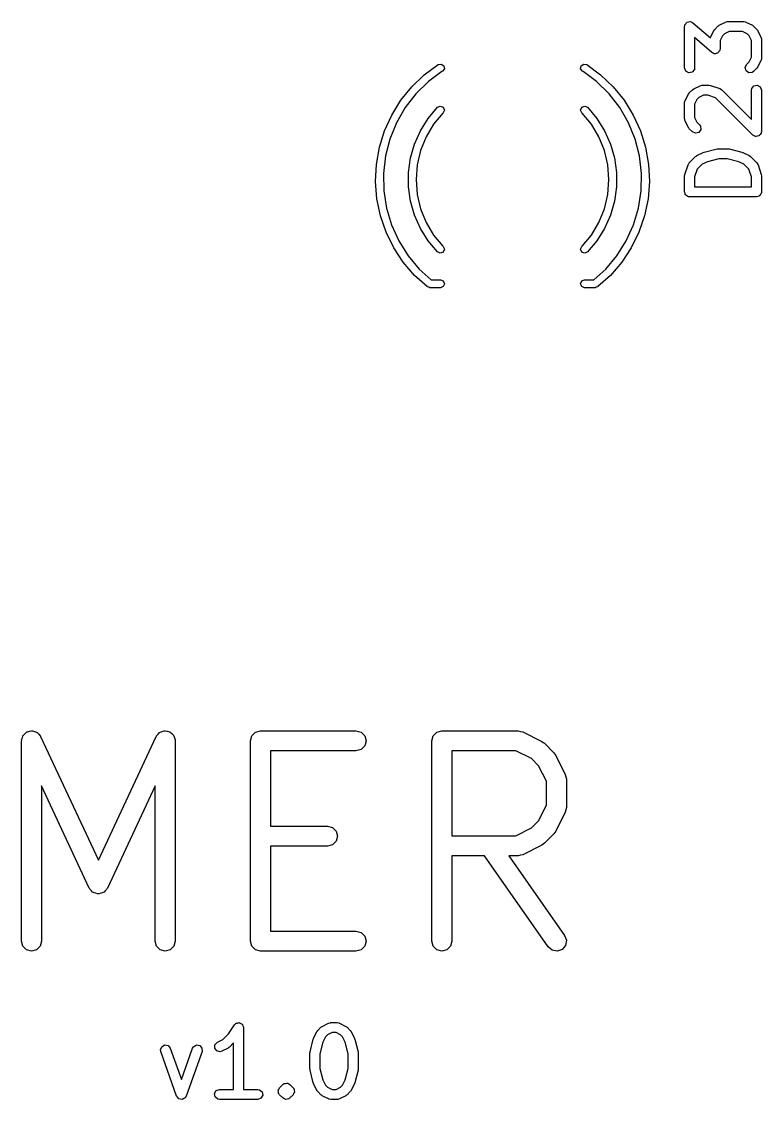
# Model space of a CAD drawing. Extents: x 51 to 223, y -135 to -33.
# Drawn here: x 125.45 to 136.53, y -81.43 to -65.29 of the extents above; entities that cross this region are included whole.
import ezdxf

# ---------------------------------------------------------------- set-up
doc = ezdxf.new("R2010")
doc.units = 0
doc.layers.add('BLACK', color=7, linetype='CONTINUOUS')

msp = doc.modelspace()

# ---------------------------------------------------------------- linework, layer by layer
at = {"layer": 'BLACK', "linetype": 'CONTINUOUS'}
for p, q in [((135.377, -65.3631), (135.379, -65.352)), ((135.377, -65.9821), (135.377, -65.3631)), ((135.379, -65.3485), (135.38, -65.3459)), ((135.379, -65.352), (135.379, -65.3485)), ((135.38, -65.3459), (135.382, -65.3374)), ((135.382, -65.3374), (135.395, -65.322)), ((135.395, -65.322), (135.405, -65.3047)), ((135.405, -65.3047), (135.411, -65.3027)), ((135.411, -65.3027), (135.415, -65.2981)), ((135.415, -65.2981), (135.435, -65.2946)), ((135.435, -65.2946), (135.454, -65.2881)), ((135.454, -65.2881), (135.46, -65.2903)), ((135.46, -65.2903), (135.465, -65.2892)), ((135.465, -65.2892), (135.483, -65.2993)), ((135.483, -65.2993), (135.502, -65.3067)), ((135.502, -65.3067), (135.762, -65.5341)), ((135.828, -65.4053), (135.876, -65.3577)), ((135.876, -65.3577), (135.894, -65.3448)), ((135.894, -65.3448), (135.895, -65.3436)), ((135.895, -65.3436), (135.99, -65.296)), ((135.99, -65.296), (136.015, -65.2886)), ((136.015, -65.2886), (136.02, -65.2896)), ((136.02, -65.2896), (136.024, -65.2881)), ((136.024, -65.2881), (136.262, -65.2881)), ((136.262, -65.2881), (136.288, -65.2926)), ((136.288, -65.2926), (136.291, -65.2955)), ((136.291, -65.2955), (136.295, -65.296)), ((136.295, -65.296), (136.391, -65.3436)), ((136.391, -65.3436), (136.409, -65.357)), ((136.409, -65.357), (136.41, -65.3577)), ((136.41, -65.3577), (136.458, -65.4053)), ((135.763, -65.5279), (135.766, -65.5245)), ((135.766, -65.52), (135.814, -65.4248)), ((135.766, -65.5245), (135.766, -65.52)), ((135.814, -65.4248), (135.827, -65.4068)), ((135.827, -65.4068), (135.828, -65.4053)), ((135.943, -65.5028), (135.908, -65.5713)), ((135.973, -65.4724), (135.943, -65.5028)), ((136.042, -65.4381), (135.973, -65.4724)), ((136.244, -65.4381), (136.042, -65.4381)), ((136.313, -65.4724), (136.244, -65.4381)), ((136.343, -65.5028), (136.313, -65.4724)), ((136.377, -65.5713), (136.343, -65.5028)), ((136.458, -65.4053), (136.471, -65.4237)), ((136.471, -65.4237), (136.472, -65.4248)), ((136.472, -65.4248), (136.519, -65.52)), ((136.519, -65.52), (136.527, -65.545)), ((135.784, -65.7529), (135.527, -65.5284)), ((135.527, -65.5284), (135.527, -65.9821)), ((135.762, -65.5341), (135.763, -65.5279)), ((135.908, -65.5713), (135.908, -65.6964)), ((136.377, -65.8216), (136.377, -65.5713)), ((136.527, -65.545), (136.526, -65.5494)), ((136.526, -65.5494), (136.527, -65.5536)), ((136.527, -65.5536), (136.527, -65.8393)), ((135.803, -65.7602), (135.784, -65.7529)), ((135.82, -65.7703), (135.803, -65.7602)), ((135.826, -65.7692), (135.82, -65.7703)), ((135.832, -65.7714), (135.826, -65.7692)), ((135.851, -65.7649), (135.832, -65.7714)), ((135.871, -65.7614), (135.851, -65.7649)), ((135.875, -65.7568), (135.871, -65.7614)), ((135.88, -65.7549), (135.875, -65.7568)), ((135.891, -65.7376), (135.88, -65.7549)), ((135.904, -65.7221), (135.891, -65.7376)), ((135.905, -65.7136), (135.904, -65.7221)), ((135.907, -65.711), (135.905, -65.7136)), ((135.908, -65.6964), (135.906, -65.7075)), ((135.906, -65.7075), (135.907, -65.711)), ((136.343, -65.8901), (136.377, -65.8216)), ((136.527, -65.8393), (136.523, -65.8649)), ((131.48, -66.0863), (131.689, -65.9322)), ((131.689, -65.9322), (131.734, -65.924)), ((131.734, -65.924), (131.772, -65.9501)), ((131.78, -65.9953), (131.754, -66.0331)), ((131.772, -65.9501), (131.78, -65.9953)), ((133.82, -65.9953), (133.828, -65.9501)), ((133.846, -66.0331), (133.82, -65.9953)), ((133.828, -65.9501), (133.866, -65.924)), ((133.866, -65.924), (133.911, -65.9322)), ((133.911, -65.9322), (134.12, -66.0863)), ((135.395, -66.0304), (135.377, -65.9821)), ((135.523, -66.0078), (135.49, -66.0471)), ((135.527, -65.9821), (135.523, -66.0078)), ((136.282, -65.9756), (136.304, -65.9291)), ((136.296, -66.0252), (136.282, -65.9756)), ((136.304, -65.9291), (136.343, -65.8901)), ((136.458, -65.9876), (136.41, -66.0352)), ((136.472, -65.9681), (136.458, -65.9861)), ((136.458, -65.9861), (136.458, -65.9876)), ((136.519, -65.8728), (136.472, -65.9681)), ((136.52, -65.8684), (136.519, -65.8728)), ((136.523, -65.8649), (136.52, -65.8684)), ((131.293, -66.2655), (131.48, -66.0863)), ((131.744, -66.0349), (131.541, -66.186)), ((131.754, -66.0331), (131.744, -66.0349)), ((133.856, -66.0349), (133.846, -66.0331)), ((134.059, -66.186), (133.856, -66.0349)), ((134.12, -66.0863), (134.307, -66.2655)), ((135.439, -66.056), (135.395, -66.0304)), ((135.49, -66.0471), (135.439, -66.056)), ((136.338, -66.0546), (136.296, -66.0252)), ((136.389, -66.0501), (136.338, -66.0546)), ((136.41, -66.0352), (136.389, -66.0501)), ((131.129, -66.4669), (131.293, -66.2655)), ((131.541, -66.186), (131.354, -66.3697)), ((134.246, -66.3697), (134.059, -66.186)), ((134.307, -66.2655), (134.471, -66.4669)), ((135.447, -66.3577), (135.495, -66.3101)), ((135.495, -66.3101), (135.513, -66.2972)), ((135.513, -66.2972), (135.514, -66.296)), ((135.514, -66.296), (135.609, -66.2484)), ((135.609, -66.2484), (135.634, -66.241)), ((135.634, -66.241), (135.639, -66.242)), ((135.639, -66.242), (135.643, -66.2405)), ((135.643, -66.2405), (135.738, -66.2405)), ((135.738, -66.2405), (135.76, -66.2444)), ((135.76, -66.2444), (135.762, -66.2443)), ((135.762, -66.2443), (135.905, -66.2919)), ((135.905, -66.2919), (135.928, -66.3043)), ((135.928, -66.3043), (135.93, -66.3082)), ((135.93, -66.3082), (135.934, -66.3101)), ((135.934, -66.3101), (136.377, -66.7535)), ((136.377, -66.3155), (136.382, -66.2898)), ((136.377, -66.7535), (136.377, -66.3155)), ((136.382, -66.2898), (136.415, -66.2505)), ((136.415, -66.2505), (136.465, -66.2416)), ((136.465, -66.2416), (136.51, -66.2673)), ((136.51, -66.2673), (136.527, -66.3155)), ((136.527, -66.3155), (136.527, -66.9345)), ((130.993, -66.6873), (131.129, -66.4669)), ((131.354, -66.3697), (131.194, -66.577)), ((134.406, -66.577), (134.246, -66.3697)), ((134.471, -66.4669), (134.607, -66.6873)), ((135.377, -66.506), (135.382, -66.4803)), ((135.382, -66.4803), (135.385, -66.4769)), ((135.385, -66.4724), (135.433, -66.3772)), ((135.385, -66.4769), (135.385, -66.4724)), ((135.433, -66.3772), (135.446, -66.3592)), ((135.446, -66.3592), (135.447, -66.3577)), ((135.562, -66.4551), (135.527, -66.5237)), ((135.592, -66.4247), (135.562, -66.4551)), ((135.661, -66.3905), (135.592, -66.4247)), ((135.726, -66.3905), (135.661, -66.3905)), ((135.84, -66.4286), (135.726, -66.3905)), ((136.399, -66.9876), (135.84, -66.4286)), ((131.194, -66.577), (131.063, -66.8041)), ((131.537, -66.7389), (131.677, -66.5722)), ((131.677, -66.5722), (131.719, -66.5539)), ((131.719, -66.5539), (131.762, -66.5707)), ((131.762, -66.5707), (131.78, -66.6128)), ((131.78, -66.6128), (131.763, -66.6555)), ((133.82, -66.6128), (133.838, -66.5707)), ((133.837, -66.6555), (133.82, -66.6128)), ((133.838, -66.5707), (133.881, -66.5539)), ((133.881, -66.5539), (133.923, -66.5722)), ((133.923, -66.5722), (134.063, -66.7389)), ((134.537, -66.8041), (134.406, -66.577)), ((135.377, -66.744), (135.377, -66.506)), ((135.527, -66.5237), (135.527, -66.7263)), ((130.885, -66.9233), (130.993, -66.6873)), ((131.063, -66.8041), (130.964, -67.0469)), ((131.422, -66.9233), (131.537, -66.7389)), ((131.755, -66.6592), (131.619, -66.8232)), ((131.763, -66.6555), (131.755, -66.6592)), ((133.845, -66.6592), (133.837, -66.6555)), ((133.981, -66.8232), (133.845, -66.6592)), ((134.063, -66.7389), (134.178, -66.9233)), ((134.636, -67.0469), (134.537, -66.8041)), ((134.607, -66.6873), (134.715, -66.9233)), ((135.379, -66.7483), (135.377, -66.744)), ((135.378, -66.7526), (135.379, -66.7483)), ((135.385, -66.7776), (135.378, -66.7526)), ((135.433, -66.8728), (135.385, -66.7776)), ((135.527, -66.7263), (135.562, -66.7949)), ((135.562, -66.7949), (135.601, -66.8339)), ((130.808, -67.1709), (130.885, -66.9233)), ((131.334, -67.1219), (131.422, -66.9233)), ((131.619, -66.8232), (131.506, -67.0134)), ((134.094, -67.0134), (133.981, -66.8232)), ((134.178, -66.9233), (134.266, -67.1219)), ((134.715, -66.9233), (134.792, -67.1709)), ((135.434, -66.874), (135.433, -66.8728)), ((135.447, -66.8923), (135.434, -66.874)), ((135.495, -66.9399), (135.447, -66.8923)), ((135.541, -66.9616), (135.495, -66.9399)), ((135.591, -66.9483), (135.541, -66.9616)), ((135.62, -66.9063), (135.591, -66.9483)), ((135.601, -66.8339), (135.616, -66.8552)), ((135.616, -66.8552), (135.62, -66.9063)), ((136.508, -66.9775), (136.495, -66.996)), ((136.523, -66.9602), (136.508, -66.9775)), ((136.524, -66.9556), (136.523, -66.9602)), ((136.525, -66.9539), (136.524, -66.9556)), ((136.527, -66.9345), (136.525, -66.9506)), ((136.525, -66.9506), (136.525, -66.9539)), ((130.964, -67.0469), (130.898, -67.3008)), ((131.274, -67.3309), (131.334, -67.1219)), ((131.506, -67.0134), (131.423, -67.2187)), ((134.177, -67.2187), (134.094, -67.0134)), ((134.266, -67.1219), (134.326, -67.3309)), ((134.702, -67.3008), (134.636, -67.0469)), ((136.42, -66.9971), (136.399, -66.9876)), ((136.439, -67.0084), (136.42, -66.9971)), ((136.443, -67.0078), (136.439, -67.0084)), ((136.446, -67.0092), (136.443, -67.0078)), ((136.468, -67.0034), (136.446, -67.0092)), ((136.49, -66.9995), (136.468, -67.0034)), ((136.492, -66.9968), (136.49, -66.9995)), ((136.495, -66.996), (136.492, -66.9968)), ((130.763, -67.4263), (130.808, -67.1709)), ((130.898, -67.3008), (130.868, -67.5612)), ((131.423, -67.2187), (131.373, -67.4342)), ((134.227, -67.4342), (134.177, -67.2187)), ((134.732, -67.5612), (134.702, -67.3008)), ((134.792, -67.1709), (134.837, -67.4263)), ((135.542, -67.3101), (135.561, -67.2972)), ((135.561, -67.2972), (135.562, -67.296)), ((135.562, -67.296), (135.657, -67.2484)), ((135.657, -67.2484), (135.669, -67.2447)), ((135.669, -67.2447), (135.672, -67.2427)), ((135.672, -67.2427), (135.863, -67.1951)), ((135.863, -67.1951), (135.878, -67.194)), ((135.878, -67.194), (135.881, -67.1929)), ((135.881, -67.1929), (136.024, -67.1929)), ((136.024, -67.1929), (136.039, -67.1955)), ((136.039, -67.1955), (136.042, -67.1951)), ((136.042, -67.1951), (136.232, -67.2427)), ((136.232, -67.2427), (136.244, -67.248)), ((136.244, -67.248), (136.248, -67.2484)), ((136.248, -67.2484), (136.343, -67.296)), ((136.343, -67.296), (136.361, -67.3094)), ((130.75, -67.6853), (130.763, -67.4263)), ((131.244, -67.5462), (131.274, -67.3309)), ((131.373, -67.4342), (131.356, -67.6549)), ((134.244, -67.6549), (134.227, -67.4342)), ((134.326, -67.3309), (134.356, -67.5462)), ((134.837, -67.4263), (134.85, -67.6853)), ((135.381, -67.5775), (135.429, -67.4346)), ((135.429, -67.4346), (135.441, -67.4117)), ((135.441, -67.4117), (135.445, -67.4094)), ((135.445, -67.4094), (135.447, -67.4053)), ((135.447, -67.4053), (135.542, -67.3101)), ((135.64, -67.4247), (135.566, -67.4988)), ((135.717, -67.3862), (135.64, -67.4247)), ((135.89, -67.3429), (135.717, -67.3862)), ((136.015, -67.3429), (135.89, -67.3429)), ((136.188, -67.3862), (136.015, -67.3429)), ((136.265, -67.4247), (136.188, -67.3862)), ((136.339, -67.4988), (136.265, -67.4247)), ((136.361, -67.3094), (136.363, -67.3101)), ((136.363, -67.3101), (136.458, -67.4053)), ((136.458, -67.4053), (136.473, -67.4266)), ((136.473, -67.4266), (136.473, -67.4311)), ((136.473, -67.4311), (136.476, -67.4346)), ((136.476, -67.4346), (136.524, -67.5775)), ((130.868, -67.5612), (130.873, -67.8233)), ((131.244, -67.7636), (131.244, -67.5462)), ((134.356, -67.5462), (134.356, -67.7636)), ((134.727, -67.8233), (134.732, -67.5612)), ((135.377, -67.6012), (135.381, -67.5791)), ((135.377, -67.8393), (135.377, -67.6012)), ((135.381, -67.5791), (135.381, -67.5775)), ((135.566, -67.4988), (135.527, -67.6134)), ((135.527, -67.6134), (135.527, -67.7643)), ((136.377, -67.6134), (136.339, -67.4988)), ((136.377, -67.7643), (136.377, -67.6134)), ((136.524, -67.5775), (136.527, -67.5997)), ((136.527, -67.5997), (136.527, -67.6012)), ((136.527, -67.6012), (136.527, -67.8393)), ((130.77, -67.9439), (130.75, -67.6853)), ((131.274, -67.9789), (131.244, -67.7636)), ((131.356, -67.6549), (131.373, -67.8756)), ((134.227, -67.8756), (134.244, -67.6549)), ((134.356, -67.7636), (134.326, -67.9789)), ((134.85, -67.6853), (134.83, -67.9439)), ((135.527, -67.7643), (136.377, -67.7643)), ((130.823, -68.1978), (130.77, -67.9439)), ((130.873, -67.8233), (130.913, -68.0824)), ((131.373, -67.8756), (131.423, -68.0911)), ((134.177, -68.0911), (134.227, -67.8756)), ((134.687, -68.0824), (134.727, -67.8233)), ((134.83, -67.9439), (134.777, -68.1978)), ((135.384, -67.8576), (135.377, -67.8393)), ((135.387, -67.8768), (135.384, -67.8576)), ((135.393, -67.8811), (135.387, -67.8768)), ((135.395, -67.8875), (135.393, -67.8811)), ((135.412, -67.8972), (135.395, -67.8875)), ((135.427, -67.9098), (135.412, -67.8972)), ((135.436, -67.9115), (135.427, -67.9098)), ((135.439, -67.9131), (135.436, -67.9115)), ((135.443, -67.9126), (135.439, -67.9131)), ((135.452, -67.9143), (135.443, -67.9126)), ((136.452, -67.9143), (135.452, -67.9143)), ((136.471, -67.9076), (136.452, -67.9143)), ((136.49, -67.9042), (136.471, -67.9076)), ((136.494, -67.8991), (136.49, -67.9042)), ((136.501, -67.8967), (136.494, -67.8991)), ((136.51, -67.8799), (136.501, -67.8967)), ((136.523, -67.8649), (136.51, -67.8799)), ((136.525, -67.8552), (136.523, -67.8649)), ((136.526, -67.8523), (136.525, -67.8552)), ((136.527, -67.8393), (136.526, -67.849)), ((136.526, -67.849), (136.526, -67.8523)), ((130.913, -68.0824), (130.988, -68.3336)), ((131.334, -68.1879), (131.274, -67.9789)), ((131.423, -68.0911), (131.506, -68.2964)), ((134.094, -68.2964), (134.177, -68.0911)), ((134.326, -67.9789), (134.266, -68.1879)), ((134.612, -68.3336), (134.687, -68.0824)), ((130.908, -68.4431), (130.823, -68.1978)), ((131.422, -68.3865), (131.334, -68.1879)), ((134.266, -68.1879), (134.178, -68.3865)), ((134.777, -68.1978), (134.692, -68.4431)), ((130.988, -68.3336), (131.097, -68.5723)), ((131.537, -68.5709), (131.422, -68.3865)), ((131.506, -68.2964), (131.619, -68.4866)), ((133.981, -68.4866), (134.094, -68.2964)), ((134.178, -68.3865), (134.063, -68.5709)), ((134.503, -68.5723), (134.612, -68.3336)), ((131.022, -68.6757), (130.908, -68.4431)), ((131.097, -68.5723), (131.236, -68.7942)), ((131.677, -68.7376), (131.537, -68.5709)), ((131.619, -68.4866), (131.755, -68.6506)), ((133.845, -68.6506), (133.981, -68.4866)), ((134.063, -68.5709), (133.923, -68.7376)), ((134.364, -68.7942), (134.503, -68.5723)), ((134.692, -68.4431), (134.578, -68.6757)), ((131.165, -68.892), (131.022, -68.6757)), ((131.719, -68.7559), (131.677, -68.7376)), ((131.677, -68.7376), (131.677, -68.7376)), ((131.762, -68.7392), (131.719, -68.7559)), ((131.755, -68.6506), (131.763, -68.6543)), ((131.78, -68.6971), (131.762, -68.7392)), ((131.763, -68.6543), (131.78, -68.6971)), ((133.82, -68.6971), (133.837, -68.6543)), ((133.838, -68.7392), (133.82, -68.6971)), ((133.837, -68.6543), (133.845, -68.6506)), ((133.881, -68.7559), (133.838, -68.7392)), ((133.923, -68.7376), (133.881, -68.7559)), ((133.923, -68.7376), (133.923, -68.7376)), ((134.578, -68.6757), (134.435, -68.892)), ((131.335, -69.0885), (131.165, -68.892)), ((131.236, -68.7942), (131.405, -68.9952)), ((134.195, -68.9952), (134.364, -68.7942)), ((134.435, -68.892), (134.265, -69.0885)), ((131.405, -68.9952), (131.581, -69.155)), ((134.019, -69.155), (134.195, -68.9952)), ((131.521, -69.2566), (131.335, -69.0885)), ((131.581, -69.155), (131.72, -69.155)), ((131.72, -69.155), (131.762, -69.1726)), ((131.762, -69.1726), (131.78, -69.215)), ((131.78, -69.215), (131.762, -69.2574)), ((133.82, -69.215), (133.838, -69.1726)), ((133.838, -69.2574), (133.82, -69.215)), ((133.838, -69.1726), (133.88, -69.155)), ((133.88, -69.155), (134.019, -69.155)), ((134.265, -69.0885), (134.079, -69.2566)), ((131.522, -69.2574), (131.521, -69.2566)), ((131.523, -69.2578), (131.522, -69.2574)), ((131.527, -69.262), (131.523, -69.2578)), ((131.545, -69.267), (131.527, -69.262)), ((131.527, -69.262), (131.527, -69.262)), ((131.564, -69.275), (131.545, -69.267)), ((131.72, -69.275), (131.564, -69.275)), ((131.762, -69.2574), (131.72, -69.275)), ((133.88, -69.275), (133.838, -69.2574)), ((134.036, -69.275), (133.88, -69.275)), ((134.055, -69.267), (134.036, -69.275)), ((134.073, -69.262), (134.055, -69.267)), ((134.077, -69.2578), (134.073, -69.262)), ((134.073, -69.262), (134.073, -69.262)), ((134.078, -69.2574), (134.077, -69.2578)), ((134.079, -69.2566), (134.078, -69.2574)), ((125.451, -76.0441), (125.462, -76.0136)), ((125.462, -76.0136), (125.47, -75.9821)), ((125.47, -75.9821), (125.475, -75.9774)), ((125.475, -75.9774), (125.477, -75.9711)), ((125.477, -75.9711), (125.502, -75.9502)), ((125.502, -75.9502), (125.525, -75.9272)), ((125.525, -75.9272), (125.531, -75.9255)), ((125.531, -75.9255), (125.537, -75.9212)), ((125.537, -75.9212), (125.569, -75.9156)), ((125.569, -75.9156), (125.6, -75.9071)), ((125.6, -75.9071), (125.606, -75.9089)), ((125.606, -75.9089), (125.613, -75.9077)), ((125.613, -75.9077), (125.644, -75.9188)), ((125.644, -75.9188), (125.675, -75.9272)), ((125.675, -75.9272), (125.68, -75.932)), ((125.68, -75.932), (125.686, -75.9342)), ((125.686, -75.9342), (125.707, -75.9591)), ((125.707, -75.9591), (125.73, -75.9821)), ((125.73, -75.9821), (125.732, -75.9886)), ((125.732, -75.9886), (125.736, -75.9937)), ((125.736, -75.9937), (126.6, -77.8453)), ((126.6, -77.8453), (127.464, -75.9937)), ((127.464, -75.9937), (127.468, -75.9886)), ((127.468, -75.9886), (127.47, -75.9821)), ((127.47, -75.9821), (127.493, -75.9592)), ((127.493, -75.9592), (127.514, -75.9342)), ((127.514, -75.9342), (127.52, -75.932)), ((127.52, -75.932), (127.525, -75.9272)), ((127.525, -75.9272), (127.556, -75.9188)), ((127.556, -75.9188), (127.587, -75.9077)), ((127.587, -75.9077), (127.594, -75.9089)), ((127.594, -75.9089), (127.6, -75.9071)), ((127.6, -75.9071), (127.631, -75.9156)), ((127.631, -75.9156), (127.663, -75.9212)), ((127.663, -75.9212), (127.669, -75.9255)), ((127.669, -75.9255), (127.675, -75.9272)), ((127.675, -75.9272), (127.698, -75.9502)), ((127.698, -75.9502), (127.723, -75.9711)), ((127.723, -75.9711), (127.725, -75.9774)), ((127.725, -75.9774), (127.73, -75.9821)), ((127.73, -75.9821), (127.738, -76.0136)), ((127.738, -76.0136), (127.749, -76.0441)), ((128.879, -76.0571), (128.899, -75.9821)), ((128.899, -75.9821), (128.954, -75.9272)), ((128.954, -75.9272), (129.029, -75.9071)), ((129.029, -75.9071), (130.457, -75.9071)), ((130.457, -75.9071), (130.532, -75.9272)), ((130.532, -75.9272), (130.587, -75.9821)), ((130.587, -75.9821), (130.607, -76.0571)), ((131.593, -76.0571), (131.613, -75.9821)), ((131.613, -75.9821), (131.668, -75.9272)), ((131.668, -75.9272), (131.743, -75.9071)), ((131.743, -75.9071), (132.886, -75.9071)), ((132.886, -75.9071), (132.919, -75.9161)), ((132.919, -75.9161), (132.953, -75.923)), ((132.953, -75.923), (133.239, -76.0658)), ((125.45, -76.0571), (125.452, -76.0507)), ((125.45, -79.0571), (125.45, -76.0571)), ((125.452, -76.0507), (125.451, -76.0441)), ((127.749, -76.0441), (127.748, -76.0507)), ((127.748, -76.0507), (127.75, -76.0571)), ((127.75, -76.0571), (127.75, -79.0571)), ((128.879, -79.0571), (128.879, -76.0571)), ((130.587, -76.1321), (130.532, -76.187)), ((130.607, -76.0571), (130.587, -76.1321)), ((131.593, -79.0571), (131.593, -76.0571)), ((133.239, -76.0658), (133.257, -76.0819)), ((133.257, -76.0819), (133.277, -76.0939)), ((133.277, -76.0939), (133.42, -76.2368)), ((130.457, -76.2071), (129.179, -76.2071)), ((129.179, -76.2071), (129.179, -77.3357)), ((130.532, -76.187), (130.457, -76.2071)), ((131.893, -76.2071), (131.893, -77.4786)), ((132.85, -76.2071), (131.893, -76.2071)), ((133.083, -76.3233), (132.85, -76.2071)), ((133.191, -76.4317), (133.083, -76.3233)), ((133.42, -76.2368), (133.432, -76.2577)), ((133.432, -76.2577), (133.448, -76.2758)), ((133.448, -76.2758), (133.591, -76.5615)), ((133.307, -76.664), (133.191, -76.4317)), ((133.591, -76.5615), (133.598, -76.5953)), ((133.598, -76.5953), (133.607, -76.6286)), ((133.607, -76.6286), (133.607, -77.0571)), ((126.464, -78.2634), (125.75, -76.7333)), ((125.75, -76.7333), (125.75, -79.0571)), ((127.45, -76.7333), (126.736, -78.2634)), ((127.45, -79.0571), (127.45, -76.7333)), ((133.307, -77.0217), (133.307, -76.664)), ((133.191, -77.254), (133.307, -77.0217)), ((133.591, -77.1242), (133.448, -77.4099)), ((133.598, -77.0904), (133.591, -77.1242)), ((133.607, -77.0571), (133.598, -77.0904)), ((133.083, -77.3624), (133.191, -77.254)), ((129.179, -77.3357), (130.029, -77.3357)), ((130.029, -77.3357), (130.104, -77.3558)), ((130.104, -77.3558), (130.158, -77.4107)), ((130.158, -77.4107), (130.179, -77.4857)), ((132.85, -77.4786), (133.083, -77.3624)), ((133.42, -77.4489), (133.277, -77.5918)), ((133.432, -77.428), (133.42, -77.4489)), ((133.448, -77.4099), (133.432, -77.428)), ((130.104, -77.6156), (130.029, -77.6357)), ((130.158, -77.5607), (130.104, -77.6156)), ((130.179, -77.4857), (130.158, -77.5607)), ((131.893, -77.4786), (132.85, -77.4786)), ((133.239, -77.6199), (132.953, -77.7627)), ((133.257, -77.6039), (133.239, -77.6199)), ((133.277, -77.5918), (133.257, -77.6039)), ((130.029, -77.6357), (129.179, -77.6357)), ((129.179, -77.6357), (129.179, -78.9071)), ((132.379, -77.7786), (131.893, -77.7786)), ((131.893, -77.7786), (131.893, -79.0571)), ((133.334, -79.1432), (132.379, -77.7786)), ((132.886, -77.7786), (132.745, -77.7786)), ((132.745, -77.7786), (133.58, -78.9711)), ((132.919, -77.7696), (132.886, -77.7786)), ((132.953, -77.7627), (132.919, -77.7696)), ((126.473, -78.2736), (126.464, -78.2634)), ((126.477, -78.286), (126.473, -78.2736)), ((126.727, -78.2736), (126.723, -78.286)), ((126.736, -78.2634), (126.727, -78.2736)), ((126.497, -78.3028), (126.477, -78.286)), ((126.514, -78.3229), (126.497, -78.3028)), ((126.526, -78.3274), (126.514, -78.3229)), ((126.537, -78.3359), (126.526, -78.3274)), ((126.562, -78.3405), (126.537, -78.3359)), ((126.587, -78.3494), (126.562, -78.3405)), ((126.6, -78.3471), (126.587, -78.3494)), ((126.613, -78.3494), (126.6, -78.3471)), ((126.638, -78.3405), (126.613, -78.3494)), ((126.663, -78.3359), (126.638, -78.3405)), ((126.674, -78.3274), (126.663, -78.3359)), ((126.686, -78.3229), (126.674, -78.3274)), ((126.703, -78.3028), (126.686, -78.3229)), ((126.723, -78.286), (126.703, -78.3028)), ((129.179, -78.9071), (130.457, -78.9071)), ((130.457, -78.9071), (130.532, -78.9272)), ((125.47, -79.1321), (125.45, -79.0571)), ((125.75, -79.0571), (125.73, -79.1321)), ((127.47, -79.1321), (127.45, -79.0571)), ((127.75, -79.0571), (127.73, -79.1321)), ((128.899, -79.1321), (128.879, -79.0571)), ((130.532, -78.9272), (130.587, -78.9821)), ((130.587, -78.9821), (130.607, -79.0571)), ((130.607, -79.0571), (130.587, -79.1321)), ((131.613, -79.1321), (131.593, -79.0571)), ((131.893, -79.0571), (131.873, -79.1321)), ((133.58, -78.9711), (133.607, -79.0441)), ((133.607, -79.0441), (133.593, -79.1206)), ((125.525, -79.187), (125.47, -79.1321)), ((125.6, -79.2071), (125.525, -79.187)), ((125.675, -79.187), (125.6, -79.2071)), ((125.73, -79.1321), (125.675, -79.187)), ((127.525, -79.187), (127.47, -79.1321)), ((127.6, -79.2071), (127.525, -79.187)), ((127.675, -79.187), (127.6, -79.2071)), ((127.73, -79.1321), (127.675, -79.187)), ((128.954, -79.187), (128.899, -79.1321)), ((129.029, -79.2071), (128.954, -79.187)), ((130.457, -79.2071), (129.029, -79.2071)), ((130.532, -79.187), (130.457, -79.2071)), ((130.587, -79.1321), (130.532, -79.187)), ((131.668, -79.187), (131.613, -79.1321)), ((131.743, -79.2071), (131.668, -79.187)), ((131.818, -79.187), (131.743, -79.2071)), ((131.873, -79.1321), (131.818, -79.187)), ((133.394, -79.1931), (133.334, -79.1432)), ((133.47, -79.2066), (133.394, -79.1931)), ((133.543, -79.18), (133.47, -79.2066)), ((133.593, -79.1206), (133.543, -79.18)), ((128.546, -80.4475), (128.638, -80.3108)), ((128.638, -80.3108), (128.656, -80.2919)), ((128.656, -80.2919), (128.66, -80.2907)), ((128.66, -80.2907), (128.662, -80.2874)), ((128.662, -80.2874), (128.684, -80.2836)), ((128.684, -80.2836), (128.705, -80.2775)), ((128.705, -80.2775), (128.709, -80.2793)), ((128.709, -80.2793), (128.713, -80.2785)), ((128.713, -80.2785), (128.732, -80.2894)), ((128.732, -80.2894), (128.752, -80.2981)), ((128.752, -80.2981), (128.754, -80.302)), ((128.754, -80.302), (128.757, -80.3042)), ((128.757, -80.3042), (128.765, -80.3246)), ((128.765, -80.3246), (128.775, -80.3441)), ((128.775, -80.3441), (128.774, -80.3483)), ((128.774, -80.3483), (128.775, -80.3524)), ((128.775, -80.3524), (128.775, -81.2774)), ((129.885, -80.3946), (129.933, -80.347)), ((129.933, -80.347), (129.951, -80.3341)), ((129.951, -80.3341), (129.952, -80.3329)), ((129.952, -80.3329), (130.047, -80.2853)), ((130.047, -80.2853), (130.072, -80.2779)), ((130.072, -80.2779), (130.077, -80.2789)), ((130.077, -80.2789), (130.081, -80.2774)), ((130.081, -80.2774), (130.176, -80.2774)), ((130.176, -80.2774), (130.202, -80.2819)), ((130.202, -80.2819), (130.205, -80.2848)), ((130.205, -80.2848), (130.21, -80.2853)), ((130.21, -80.2853), (130.305, -80.3329)), ((130.305, -80.3329), (130.323, -80.3463)), ((130.323, -80.3463), (130.324, -80.347)), ((130.324, -80.347), (130.372, -80.3946)), ((128.381, -80.571), (128.465, -80.5288)), ((128.465, -80.5288), (128.546, -80.4475)), ((129.77, -80.7151), (129.818, -80.5247)), ((129.818, -80.5247), (129.823, -80.5128)), ((129.823, -80.5093), (129.871, -80.4141)), ((129.823, -80.5128), (129.823, -80.5093)), ((129.871, -80.4141), (129.884, -80.3961)), ((129.884, -80.3961), (129.885, -80.3946)), ((130, -80.492), (129.961, -80.569)), ((130.03, -80.4616), (130, -80.492)), ((130.099, -80.4274), (130.03, -80.4616)), ((130.158, -80.4274), (130.099, -80.4274)), ((130.227, -80.4616), (130.158, -80.4274)), ((130.257, -80.492), (130.227, -80.4616)), ((130.296, -80.569), (130.257, -80.492)), ((130.372, -80.3946), (130.385, -80.413)), ((130.385, -80.413), (130.386, -80.4141)), ((130.386, -80.4141), (130.434, -80.5093)), ((130.434, -80.5093), (130.437, -80.5217)), ((130.437, -80.5217), (130.439, -80.5247)), ((130.439, -80.5247), (130.487, -80.7151)), ((127.53, -80.6853), (127.548, -80.6372)), ((127.534, -80.7109), (127.53, -80.6853)), ((127.548, -80.6372), (127.592, -80.6118)), ((127.592, -80.6118), (127.643, -80.621)), ((127.643, -80.621), (127.675, -80.6605)), ((127.675, -80.6605), (127.843, -81.1294)), ((127.843, -81.1294), (128.01, -80.6605)), ((128.01, -80.6605), (128.023, -80.6379)), ((128.023, -80.6379), (128.067, -80.6119)), ((128.067, -80.6119), (128.118, -80.6205)), ((128.118, -80.6205), (128.151, -80.6596)), ((128.151, -80.6596), (128.152, -80.7109)), ((128.342, -80.6595), (128.345, -80.6083)), ((128.373, -80.7007), (128.342, -80.6595)), ((128.345, -80.6083), (128.381, -80.571)), ((128.543, -80.6576), (128.448, -80.7052)), ((128.544, -80.6564), (128.543, -80.6576)), ((128.563, -80.6435), (128.544, -80.6564)), ((128.625, -80.5811), (128.563, -80.6435)), ((128.625, -81.2774), (128.625, -80.5811)), ((129.961, -80.569), (129.918, -80.7426)), ((130.339, -80.7426), (130.296, -80.569)), ((127.772, -81.3776), (127.534, -80.7109)), ((128.152, -80.7109), (127.913, -81.3776)), ((128.423, -80.7126), (128.373, -80.7007)), ((128.448, -80.7052), (128.423, -80.7126)), ((129.768, -80.7333), (129.77, -80.7186)), ((129.768, -80.9714), (129.768, -80.7333)), ((129.77, -80.7186), (129.77, -80.7151)), ((129.918, -80.7426), (129.918, -80.9622)), ((130.339, -80.9622), (130.339, -80.7426)), ((130.487, -80.7151), (130.488, -80.7301)), ((130.488, -80.7301), (130.489, -80.7333)), ((130.489, -80.7333), (130.489, -80.9714)), ((129.769, -80.9747), (129.768, -80.9714)), ((129.77, -80.9896), (129.769, -80.9747)), ((129.818, -81.1801), (129.77, -80.9896)), ((129.918, -80.9622), (129.961, -81.1357)), ((130.296, -81.1357), (130.339, -80.9622)), ((130.487, -80.9896), (130.439, -81.1801)), ((130.489, -80.9714), (130.487, -80.9862)), ((130.487, -80.9862), (130.487, -80.9896)), ((129.82, -81.183), (129.818, -81.1801)), ((129.961, -81.1357), (130, -81.2127)), ((130.257, -81.2127), (130.296, -81.1357)), ((130.439, -81.1801), (130.434, -81.1919)), ((128.34, -81.3394), (128.366, -81.2949)), ((128.349, -81.3899), (128.34, -81.3394)), ((128.366, -81.2949), (128.414, -81.2774)), ((128.414, -81.2774), (128.625, -81.2774)), ((128.775, -81.2774), (128.986, -81.2774)), ((128.986, -81.2774), (129.011, -81.2819)), ((129.011, -81.2819), (129.051, -81.3149)), ((129.051, -81.3149), (129.06, -81.3654)), ((129.292, -81.2982), (129.295, -81.2921)), ((129.297, -81.317), (129.292, -81.2982)), ((129.294, -81.2853), (129.305, -81.2694)), ((129.295, -81.2921), (129.294, -81.2853)), ((129.299, -81.3365), (129.297, -81.317)), ((129.304, -81.3446), (129.299, -81.3365)), ((129.305, -81.2694), (129.314, -81.2517)), ((129.314, -81.2517), (129.361, -81.2041)), ((129.361, -81.2041), (129.369, -81.1984)), ((129.369, -81.1984), (129.371, -81.1957)), ((129.371, -81.1957), (129.374, -81.1948)), ((129.374, -81.1948), (129.375, -81.1947)), ((129.375, -81.1947), (129.377, -81.1922)), ((129.377, -81.1922), (129.379, -81.1918)), ((129.379, -81.1918), (129.383, -81.1892)), ((129.383, -81.1892), (129.402, -81.1875)), ((129.402, -81.1875), (129.421, -81.1824)), ((129.421, -81.1824), (129.424, -81.1839)), ((129.424, -81.1839), (129.427, -81.1833)), ((129.427, -81.1833), (129.43, -81.185)), ((129.43, -81.185), (129.434, -81.1847)), ((129.434, -81.1847), (129.45, -81.1959)), ((129.45, -81.1959), (129.467, -81.2041)), ((129.467, -81.2041), (129.515, -81.2517)), ((129.515, -81.2517), (129.521, -81.2598)), ((129.523, -81.3401), (129.515, -81.3578)), ((129.521, -81.2598), (129.523, -81.2617)), ((129.523, -81.2617), (129.524, -81.265)), ((129.534, -81.3242), (129.523, -81.3401)), ((129.524, -81.265), (129.53, -81.2731)), ((129.53, -81.2731), (129.532, -81.2925)), ((129.532, -81.2925), (129.537, -81.3113)), ((129.537, -81.3113), (129.534, -81.3174)), ((129.534, -81.3174), (129.534, -81.3242)), ((129.823, -81.1954), (129.82, -81.183)), ((129.871, -81.2907), (129.823, -81.1954)), ((129.872, -81.2918), (129.871, -81.2907)), ((129.885, -81.3102), (129.872, -81.2918)), ((129.933, -81.3578), (129.885, -81.3102)), ((130, -81.2127), (130.03, -81.2431)), ((130.03, -81.2431), (130.099, -81.2774)), ((130.099, -81.2774), (130.158, -81.2774)), ((130.158, -81.2774), (130.227, -81.2431)), ((130.227, -81.2431), (130.257, -81.2127)), ((130.372, -81.3102), (130.324, -81.3578)), ((130.373, -81.3087), (130.372, -81.3102)), ((130.386, -81.2907), (130.373, -81.3087)), ((130.434, -81.1954), (130.386, -81.2907)), ((130.434, -81.1919), (130.434, -81.1954)), ((127.773, -81.378), (127.772, -81.3776)), ((127.773, -81.3785), (127.773, -81.378)), ((127.789, -81.3977), (127.773, -81.3785)), ((127.805, -81.4171), (127.789, -81.3977)), ((127.805, -81.4172), (127.805, -81.4171)), ((127.806, -81.4176), (127.805, -81.4172)), ((127.831, -81.4218), (127.806, -81.4176)), ((127.855, -81.4263), (127.831, -81.4218)), ((127.856, -81.4261), (127.855, -81.4263)), ((127.878, -81.4134), (127.856, -81.4262)), ((127.856, -81.4262), (127.856, -81.4261)), ((127.9, -81.4009), (127.878, -81.4134)), ((127.901, -81.4002), (127.9, -81.4005)), ((127.9, -81.4005), (127.9, -81.4009)), ((127.913, -81.3776), (127.901, -81.4002)), ((128.389, -81.4229), (128.349, -81.3899)), ((128.414, -81.4274), (128.389, -81.4229)), ((128.986, -81.4274), (128.414, -81.4274)), ((129.034, -81.4098), (128.986, -81.4274)), ((129.06, -81.3654), (129.034, -81.4098)), ((129.305, -81.3478), (129.304, -81.3446)), ((129.308, -81.3497), (129.305, -81.3478)), ((129.314, -81.3578), (129.308, -81.3497)), ((129.361, -81.4054), (129.314, -81.3578)), ((129.379, -81.4136), (129.361, -81.4054)), ((129.395, -81.4248), (129.379, -81.4136)), ((129.398, -81.4245), (129.395, -81.4248)), ((129.401, -81.4262), (129.398, -81.4245)), ((129.405, -81.4256), (129.401, -81.4262)), ((129.408, -81.4271), (129.405, -81.4256)), ((129.427, -81.4221), (129.408, -81.4271)), ((129.446, -81.4204), (129.427, -81.4221)), ((129.45, -81.4177), (129.446, -81.4204)), ((129.452, -81.4173), (129.45, -81.4177)), ((129.454, -81.4148), (129.452, -81.4173)), ((129.457, -81.4138), (129.454, -81.4147)), ((129.454, -81.4147), (129.454, -81.4148)), ((129.459, -81.4111), (129.457, -81.4138)), ((129.467, -81.4054), (129.459, -81.4111)), ((129.515, -81.3578), (129.467, -81.4054)), ((129.934, -81.3585), (129.933, -81.3578)), ((129.952, -81.3718), (129.934, -81.3585)), ((130.047, -81.4195), (129.952, -81.3718)), ((130.052, -81.42), (130.047, -81.4195)), ((130.055, -81.4229), (130.052, -81.42)), ((130.081, -81.4274), (130.055, -81.4229)), ((130.176, -81.4274), (130.081, -81.4274)), ((130.18, -81.4258), (130.176, -81.4274)), ((130.185, -81.4269), (130.18, -81.4258)), ((130.21, -81.4195), (130.185, -81.4269)), ((130.305, -81.3718), (130.21, -81.4195)), ((130.306, -81.3707), (130.305, -81.3718)), ((130.324, -81.3578), (130.306, -81.3707))]:
    msp.add_line(p, q, dxfattribs=at)

doc.saveas('drawing.dxf')
